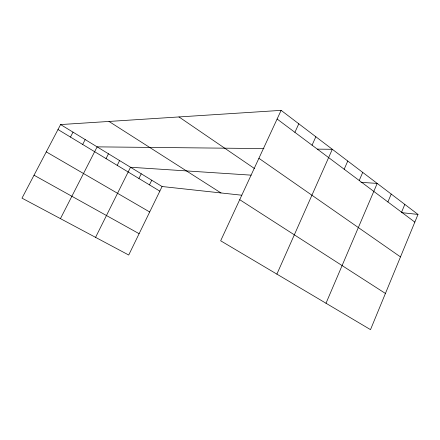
<?xml version="1.0" encoding="UTF-8"?>
<svg xmlns="http://www.w3.org/2000/svg" width="440" height="440" viewBox="0 0 440 440"><rect width="100%" height="100%" fill="white"/><g stroke="black" fill="none" stroke-linecap="round" stroke-linejoin="round"><path stroke-width="0.66" d="M418 214.429L370.507 329.637L220.66 240.785L281.127 110.363L418 214.429L401.368 212.614M401.572 212.196L404.817 204.407M387.899 201.96L391.226 194.073M326.002 303.248L377.201 183.409L360.982 182.347M359.222 180.494L362.72 172.403M344.179 169.23L347.77 161.035M276.881 274.126L332.316 149.287L317.345 149.132M312.059 145.189L315.849 136.763M294.894 132.341L298.798 123.8M241.802 195.217L162.085 186.522L128.722 255.024L22 198.149L60.599 124.564L281.127 110.363M149.474 184.877L151.762 180.219M138.919 178.492L141.24 173.795M95.574 237.358L130.52 167.255L251.163 175.153M117.205 165.352L119.603 160.584M106.035 158.593L108.466 153.791M60.445 218.636L97.119 146.861L263.984 148.583M82.676 144.463L85.189 139.579M70.461 137.071L73.018 132.149M34.034 175.208L139.112 233.695M46.272 151.877L149.688 211.976M57.992 129.525L159.83 191.147M60.599 124.564L162.085 186.522M108.999 121.451L220.968 192.946M239.718 199.683L385.424 293.452M178.987 116.941L254.496 168.548M258.902 158.296L400.488 256.905M277.107 119.026L414.832 222.118"/></g></svg>
